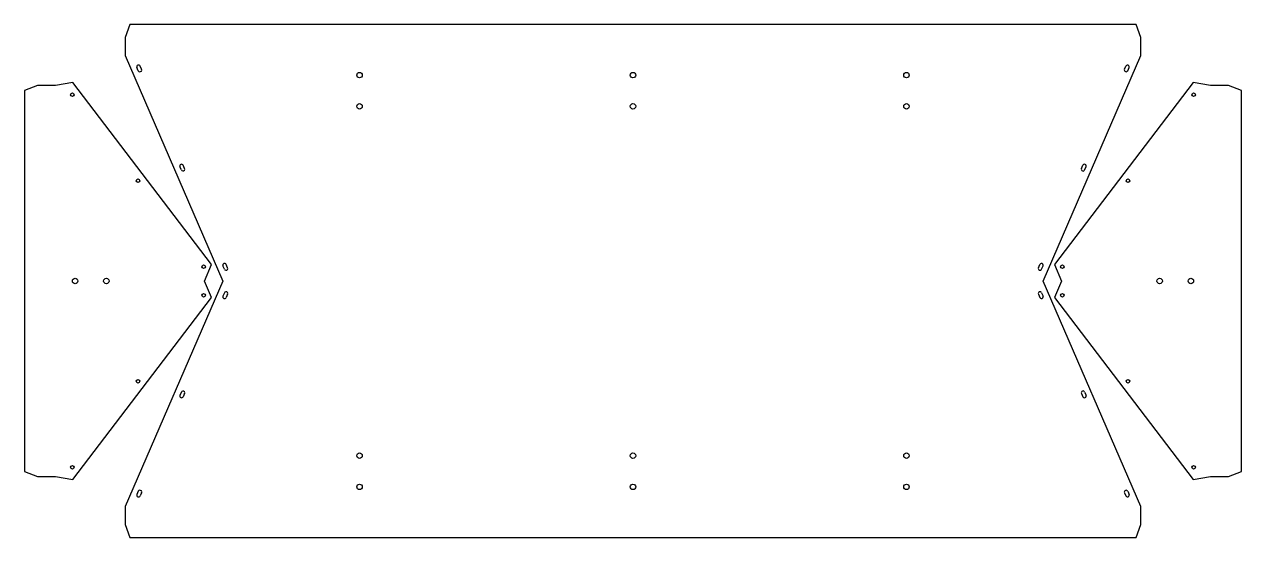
# Model space of a CAD drawing. Header units: millimetres. Extents: x -129 to 1429, y -329 to 329.
import ezdxf

# ---------------------------------------------------------------- set-up
doc = ezdxf.new("R2010")
doc.units = ezdxf.units.MM

msp = doc.modelspace()

# ---------------------------------------------------------------- linework, layer by layer
for p, q in [((6, 328.6792), (0, 311.6792)), ((1294, 328.6792), (6, 328.6792)), ((1300, 311.6792), (1294, 328.6792)), ((0, 311.6792), (0, 288.6792)), ((1300, 288.6792), (1300, 311.6792)), ((0, 288.6792), (125.0789, 0)), ((1174.9211, 0), (1300, 288.6792)), ((16.8459, 269.2928), (15.0569, 273.4219)), ((20.975, 271.0818), (19.1859, 275.2109)), ((1279.025, 271.0818), (1280.8141, 275.2109)), ((1283.1541, 269.2928), (1284.9431, 273.4219)), ((-112.025, 250.1557), (-129.025, 244.1557)), ((-89.025, 250.1557), (-112.025, 250.1557)), ((-66.8535, 254.0651), (-89.025, 250.1557)), ((110.6959, 21.2755), (-66.8535, 254.0651)), ((1366.8535, 254.0651), (1189.3041, 21.2755)), ((1389.025, 250.1557), (1366.8535, 254.0651)), ((1412.025, 250.1557), (1389.025, 250.1557)), ((1429.025, 244.1557), (1412.025, 250.1557)), ((-129.025, 244.1557), (-129.025, -244.1557)), ((1429.025, -244.1557), (1429.025, 244.1557)), ((71.9088, 142.2089), (70.1198, 146.3379)), ((76.0379, 143.9979), (74.2489, 148.127)), ((1223.9621, 143.9979), (1225.7511, 148.127)), ((1228.0912, 142.2089), (1229.8802, 146.3379)), ((101.7695, 0), (110.6959, 21.2755)), ((126.9718, 15.1249), (125.1827, 19.254)), ((131.1008, 16.914), (129.3118, 21.0431)), ((1168.8992, 16.914), (1170.6882, 21.0431)), ((1173.0282, 15.1249), (1174.8173, 19.254)), ((1189.3041, 21.2755), (1198.2305, 0)), ((125.0789, 0), (0, -288.6792)), ((110.6959, -21.2755), (101.7695, 0)), ((1300, -288.6792), (1174.9211, 0)), ((1198.2305, 0), (1189.3041, -21.2755)), ((126.9718, -15.1249), (125.1827, -19.254)), ((1173.0282, -15.1249), (1174.8173, -19.254)), ((-66.8535, -254.0651), (110.6959, -21.2755)), ((131.1008, -16.914), (129.3118, -21.0431)), ((1168.8992, -16.914), (1170.6882, -21.0431)), ((1189.3041, -21.2755), (1366.8535, -254.0651)), ((71.9088, -142.2089), (70.1198, -146.3379)), ((76.0379, -143.9979), (74.2489, -148.127)), ((1223.9621, -143.9979), (1225.7511, -148.127)), ((1228.0912, -142.2089), (1229.8802, -146.3379)), ((-129.025, -244.1557), (-112.025, -250.1557)), ((1412.025, -250.1557), (1429.025, -244.1557)), ((-112.025, -250.1557), (-89.025, -250.1557)), ((-89.025, -250.1557), (-66.8535, -254.0651)), ((1366.8535, -254.0651), (1389.025, -250.1557)), ((1389.025, -250.1557), (1412.025, -250.1557)), ((16.8459, -269.2928), (15.0569, -273.4219)), ((20.975, -271.0818), (19.1859, -275.2109)), ((1279.025, -271.0818), (1280.8141, -275.2109)), ((1283.1541, -269.2928), (1284.9431, -273.4219)), ((0, -288.6792), (0, -311.6792)), ((1300, -311.6792), (1300, -288.6792)), ((0, -311.6792), (6, -328.6792)), ((1294, -328.6792), (1300, -311.6792)), ((6, -328.6792), (1294, -328.6792))]:
    msp.add_line(p, q)
for centre, radius in [((300, 263.6792), 3.5), ((650, 263.6792), 3.5), ((1000, 263.6792), 3.5), ((-67.5889, 238.5399), 2.25), ((1367.5889, 238.5399), 2.25), ((300, 223.6792), 3.5), ((650, 223.6792), 3.5), ((1000, 223.6792), 3.5), ((16.4037, 128.415), 2.25), ((1283.5963, 128.415), 2.25), ((100.3963, 18.2901), 2.25), ((1199.6037, 18.2901), 2.25), ((-64.025, 0), 3.5), ((-24.025, 0), 3.5), ((1324.025, 0), 3.5), ((1364.025, 0), 3.5), ((100.3963, -18.2901), 2.25), ((1199.6037, -18.2901), 2.25), ((16.4037, -128.415), 2.25), ((1283.5963, -128.415), 2.25), ((300, -223.6792), 3.5), ((650, -223.6792), 3.5), ((1000, -223.6792), 3.5), ((-67.5889, -238.5399), 2.25), ((1367.5889, -238.5399), 2.25), ((300, -263.6792), 3.5), ((650, -263.6792), 3.5), ((1000, -263.6792), 3.5)]:
    msp.add_circle(centre, radius)
for centre, start, end in [((17.1214, 274.3164), 23.4261, 203.4261), ((18.9105, 270.1873), 203.4261, 23.4261), ((1281.0895, 270.1873), 156.5739, 336.5739), ((1282.8786, 274.3164), 336.5739, 156.5739), ((72.1843, 147.2325), 23.4261, 203.4261), ((73.9734, 143.1034), 203.4261, 23.4261), ((1226.0266, 143.1034), 156.5739, 336.5739), ((1227.8157, 147.2325), 336.5739, 156.5739), ((127.2473, 20.1485), 23.4261, 203.4261), ((129.0363, 16.0195), 203.4261, 23.4261), ((1170.9637, 16.0195), 156.5739, 336.5739), ((1172.7527, 20.1485), 336.5739, 156.5739), ((129.0363, -16.0195), 336.5739, 156.5739), ((1170.9637, -16.0195), 23.4261, 203.4261), ((127.2473, -20.1485), 156.5739, 336.5739), ((1172.7527, -20.1485), 203.4261, 23.4261), ((72.1843, -147.2325), 156.5739, 336.5739), ((73.9734, -143.1034), 336.5739, 156.5739), ((1226.0266, -143.1034), 23.4261, 203.4261), ((1227.8157, -147.2325), 203.4261, 23.4261), ((17.1214, -274.3164), 156.5739, 336.5739), ((18.9105, -270.1873), 336.5739, 156.5739), ((1281.0895, -270.1873), 23.4261, 203.4261), ((1282.8786, -274.3164), 203.4261, 23.4261)]:
    msp.add_arc(centre, 2.25, start, end)

doc.saveas('drawing.dxf')
